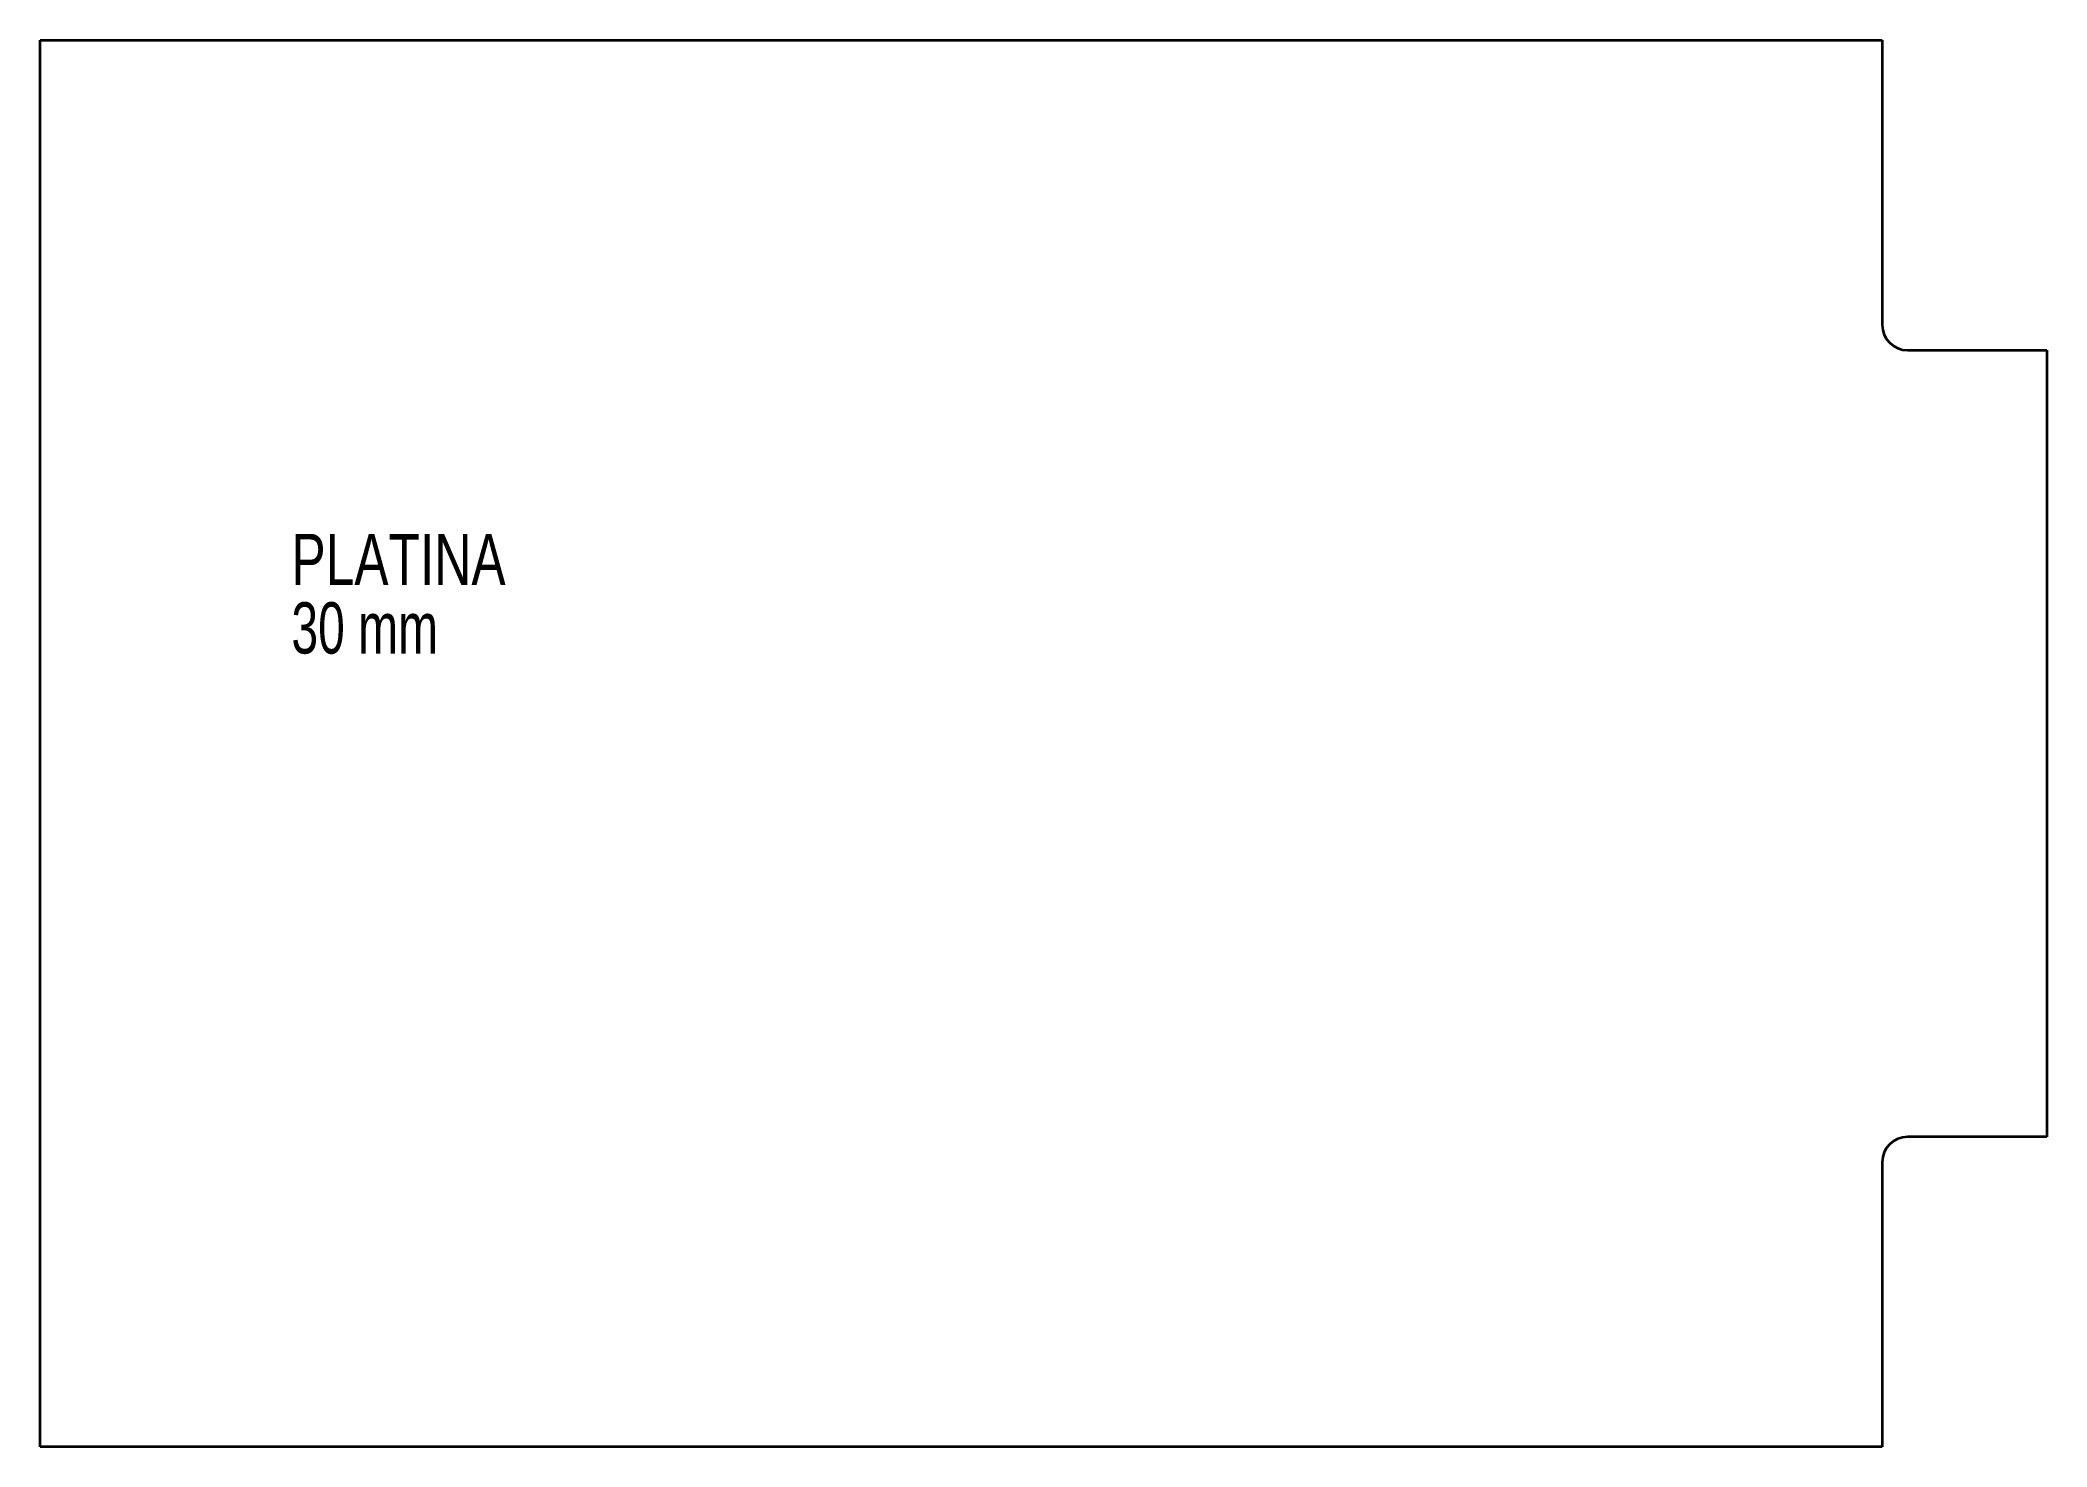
# Model space of a CAD drawing. Header units: millimetres. Extents: x -292 to 744, y -209 to 517.
import ezdxf

# ---------------------------------------------------------------- set-up
doc = ezdxf.new("R2010")
doc.units = ezdxf.units.MM
doc.styles.add('SLDTEXTSTYLE0', font='TXT', dxfattribs={"width": 0.75})
doc.styles.add('SLDTEXTSTYLE1', font='TXT', dxfattribs={"width": 0.7})

# ---------------------------------------------------------------- blocks, each defined once
blk = doc.blocks.new('SW_NOTE_0')
at = {"color": 0, "linetype": 'Continuous', "lineweight": 0, "char_height": 26.46, "attachment_point": 1}
for s, insert, style in [('PLATINA', (0, 34.1), 'SLDTEXTSTYLE0'), ('30 mm', (0, -1.2), 'SLDTEXTSTYLE1')]:
    blk.add_mtext(s, dxfattribs=dict(at, insert=insert, style=style))

msp = doc.modelspace()

# ---------------------------------------------------------------- linework, layer by layer
at = {"color": 7, "linetype": 'Continuous', "lineweight": 35}
for p, q in [((-291.5, -209.1), (-291.5, 516.9)), ((-291.5, 516.9), (659.5, 516.9)), ((659.5, 516.9), (659.5, 369.9)), ((672.5, 356.9), (744.5, 356.9)), ((744.5, 356.9), (744.5, -49.1)), ((744.5, -49.1), (672.5, -49.1)), ((659.5, -62.1), (659.5, -209.1)), ((659.5, -209.1), (-291.5, -209.1))]:
    msp.add_line(p, q, dxfattribs=at)
for centre, start, end in [((672.5, 369.9), 180, 270), ((672.5, -62.1), 90, 180)]:
    msp.add_arc(centre, 13, start, end, dxfattribs=at)

# ---------------------------------------------------------------- block references
at = {"color": 7, "linetype": 'Continuous', "lineweight": 0}
msp.add_blockref('SW_NOTE_0', (-161.8, 228), dxfattribs=at)

doc.saveas('drawing.dxf')
